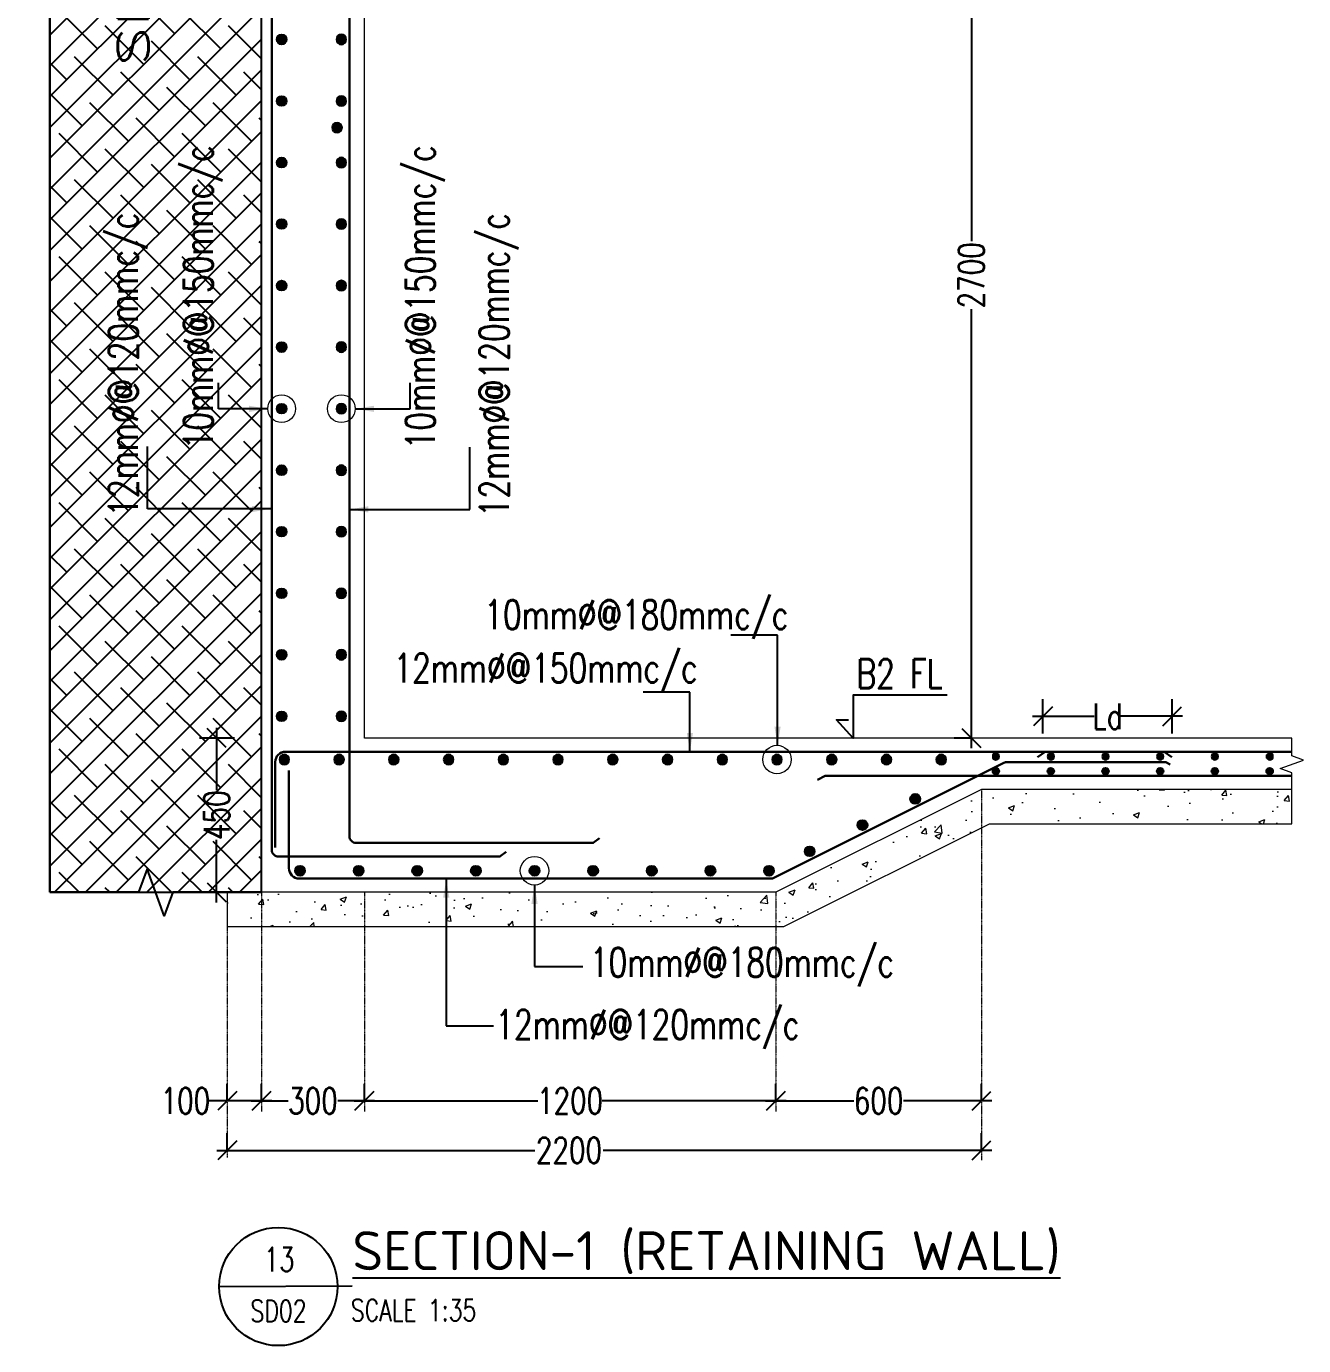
# Model space of a CAD drawing. Header units: millimetres. Extents: x -226110 to 125224, y -84 to 62581.
# Drawn here: x 34822 to 38548, y 18578 to 22427 of the extents above; entities that cross this region are included whole.
import ezdxf
from ezdxf.enums import TextEntityAlignment as Align

# ---------------------------------------------------------------- set-up
doc = ezdxf.new("R2010")
doc.units = ezdxf.units.MM
doc.linetypes.add('CENTER', pattern=[2, 1.25, -0.25, 0.25, -0.25])
for name, color, linetype, lineweight in [('Geo @ Reft. Bar', 21, 'Continuous', 30), ('Geo-BOTM.HOR.DIR', 6, 'Continuous', 30), ('Geo-BOTM.VERT.DIR', 21, 'Continuous', 30), ('Geo-Dim  Sec & Plan', 250, 'Continuous', 25), ('Geo-PCC-PATT', 8, 'Continuous', 9), ('Geo-Rein Bar Main', 21, 'Continuous', 30), ('Geo-Sec Sml', 7, 'Continuous', 25), ('Geo-Section Line', 84, 'Continuous', 18), ('Geo-TEXT', 7, 'Continuous', 30), ('GRID LINE', 250, 'CENTER', 9)]:
    doc.layers.add(name, color=color, linetype=linetype, lineweight=lineweight)
doc.layers.add('GEO-TITTLE HEAD', color=206, linetype='Continuous')
doc.styles.add('Geo T Arial', font='arial.ttf', dxfattribs={"width": 0.75})
doc.styles.add('Geo Txt Narr', font='simplex8.shx')
doc.styles.add('ISCOPEUR', font='isocpeur.ttf')
doc.styles.add('simplex', font='simplex.shx', dxfattribs={"width": 0.75})
doc.styles.get("Standard").update_dxf_attribs({"font": 'arial.ttf'})
doc.dimstyles.new('Geo1-30 Dim 100', dxfattribs={"dimtxt": 75, "dimasz": 55, "dimexe": 50, "dimexo": 0.2, "dimgap": 0.1, "dimtad": 0, "dimdec": 0, "dimdsep": 46, "dimtxsty": 'simplex', "dimblk": 'OBLIQUE', "dimcen": 5, "dimdle": 30, "dimclrd": 252, "dimclre": 252, "dimclrt": 34, "dimadec": 0, "dimazin": 0, "dimtfac": 1, "dimtdec": 0, "dimtmove": 0, "dimatfit": 3, "dimfxl": 100, "dimfxlon": 1, "dimlwd": -1, "dimlwe": -1, "dimarcsym": 0})

# ---------------------------------------------------------------- blocks, each defined once
blk = doc.blocks.new('*U398')
at = {"layer": 'Geo-BOTM.VERT.DIR', "lineweight": 25}
h = blk.add_hatch(color=256, dxfattribs=at)
h.dxf.hatch_style = 1
h.paths.add_polyline_path([(0.08, 0, 1), (-0.08, 0, 1)])
blk.add_circle((0, 0), 0.08, dxfattribs=at)
blk = doc.blocks.new('*U401')
at = {"layer": 'Geo-BOTM.VERT.DIR', "lineweight": 25}
h = blk.add_hatch(color=256, dxfattribs=at)
h.dxf.hatch_style = 1
h.paths.add_polyline_path([(0.08, 0, 1), (-0.08, 0, 1)])
blk.add_circle((0, 0), 0.08, dxfattribs=at)
blk = doc.blocks.new('*U661')
at = {"layer": 'Geo-Rein Bar Main', "xscale": -180, "yscale": 180, "zscale": 180, "rotation": 180}
blk.add_blockref('*U401', (0, 0), dxfattribs=at)
blk = doc.blocks.new('*U662')
at = {"color": 0, "linetype": 'ByBlock', "lineweight": -2, "transparency": 16777216, "rotation": 180}
for p in [(43196.3, 18010.9), (43367.3, 18010.9), (43538.3, 18010.9), (43709.4, 18010.9), (43880.4, 18010.9), (44051.4, 18010.9), (44222.4, 18010.9), (44393.4, 18010.9), (44564.4, 18010.9)]:
    blk.add_blockref('*U661', p, dxfattribs=at)
blk = doc.blocks.new('*U399')
at = {"layer": 'Geo-BOTM.VERT.DIR', "lineweight": 25}
h = blk.add_hatch(color=256, dxfattribs=at)
h.dxf.hatch_style = 1
h.paths.add_polyline_path([(0.072, 0.036, 1), (-0.072, -0.036, 1)])
blk.add_circle((0, 0), 0.08, dxfattribs=at)
blk = doc.blocks.new('*U400')
at = {"layer": 'Geo-BOTM.VERT.DIR', "lineweight": 25}
h = blk.add_hatch(color=256, dxfattribs=at)
h.dxf.hatch_style = 1
h.paths.add_polyline_path([(0, -0.08, 1), (0, 0.08, 1)])
blk.add_circle((0, 0), 0.08, dxfattribs=at)
blk = doc.blocks.new('*U653')
at = {"layer": 'Geo-Rein Bar Main', "xscale": 180, "yscale": 180, "zscale": 180, "rotation": 90}
blk.add_blockref('*U400', (0, 0), dxfattribs=at)
blk = doc.blocks.new('*U654')
at = {"color": 0, "linetype": 'ByBlock', "lineweight": -2, "transparency": 16777216, "rotation": 90}
for p in [(44443.8, 20686.3), (44443.8, 20506.8), (44443.8, 20327.3), (44443.8, 20147.8), (44443.8, 19968.3), (44443.8, 19788.7), (44443.8, 19609.2), (44443.8, 19429.7), (44443.8, 19250.2), (44443.8, 19070.6), (44443.8, 18891.1), (44443.8, 18711.6)]:
    blk.add_blockref('*U653', p, dxfattribs=at)
blk = doc.blocks.new('*U655')
at = {"layer": 'Geo-Rein Bar Main', "xscale": 180, "yscale": 180, "zscale": 180, "rotation": 90}
blk.add_blockref('*U400', (0, 0), dxfattribs=at)
blk = doc.blocks.new('*U656')
at = {"color": 0, "linetype": 'ByBlock', "lineweight": -2, "transparency": 16777216, "rotation": 90}
for p in [(44443.8, 20686.3), (44443.8, 20506.8), (44443.8, 20327.3), (44443.8, 20147.8), (44443.8, 19968.3), (44443.8, 19788.7), (44443.8, 19609.2), (44443.8, 19429.7), (44443.8, 19250.2), (44443.8, 19070.6), (44443.8, 18891.1), (44443.8, 18711.6)]:
    blk.add_blockref('*U655', p, dxfattribs=at)
blk = doc.blocks.new('_Oblique')
at = {"color": 0, "linetype": 'ByBlock', "lineweight": -2}
blk.add_line((-0.5, -0.5), (0.5, 0.5), dxfattribs=at)
blk = doc.blocks.new('*D663')
at = {"layer": 'Geo-Dim  Sec & Plan', "color": 252, "linetype": 'Continuous', "transparency": 16777216}
for p, q in [((35377.2, 20380.6), (35377.2, 20198)), ((35377.2, 19870.6), (35377.2, 20053.2))]:
    blk.add_line(p, q, dxfattribs=at)
at = {"layer": 'Geo-Dim  Sec & Plan', "color": 252, "transparency": 16777216}
for p, q in [((35429.3, 20350.6), (35327.2, 20350.6)), ((35429.3, 19900.6), (35327.2, 19900.6))]:
    blk.add_line(p, q, dxfattribs=at)
at = {"layer": 'Geo-Dim  Sec & Plan', "color": 252, "transparency": 16777216, "xscale": 55, "yscale": 55, "zscale": 55}
for p, rotation in [((35377.2, 20350.6), 90), ((35377.2, 19900.6), 270)]:
    blk.add_blockref('_Oblique', p, dxfattribs=dict(at, rotation=rotation))
at = {"layer": 'Geo-Dim  Sec & Plan', "color": 34, "transparency": 16777216, "insert": (35377.2, 20125.6), "char_height": 75, "attachment_point": 5, "rotation": 90, "style": 'simplex'}
blk.add_mtext('450', dxfattribs=at)
blk = doc.blocks.new('*D664')
at = {"layer": 'Geo-Dim  Sec & Plan', "color": 252, "transparency": 16777216}
for p, q in [((37008.1, 19292.1), (37008.1, 19342.1)), ((37608.1, 19292.1), (37608.1, 19342.1))]:
    blk.add_line(p, q, dxfattribs=at)
at = {"layer": 'Geo-Dim  Sec & Plan', "color": 252, "linetype": 'Continuous', "transparency": 16777216}
for p, q in [((36978.1, 19292.1), (37235.6, 19292.1)), ((37638.1, 19292.1), (37380.5, 19292.1))]:
    blk.add_line(p, q, dxfattribs=at)
at = {"layer": 'Geo-Dim  Sec & Plan', "color": 252, "transparency": 16777216, "xscale": 55, "yscale": 55, "zscale": 55, "rotation": 180}
blk.add_blockref('_Oblique', (37008.1, 19292.1), dxfattribs=at)
at = {"layer": 'Geo-Dim  Sec & Plan', "color": 252, "transparency": 16777216, "xscale": 55, "yscale": 55, "zscale": 55}
blk.add_blockref('_Oblique', (37608.1, 19292.1), dxfattribs=at)
at = {"layer": 'Geo-Dim  Sec & Plan', "color": 34, "transparency": 16777216, "insert": (37308.1, 19292.1), "char_height": 75, "attachment_point": 5, "style": 'simplex'}
blk.add_mtext('600', dxfattribs=at)
blk = doc.blocks.new('*D665')
at = {"layer": 'Geo-Dim  Sec & Plan', "color": 252, "transparency": 16777216}
for p, q in [((35808.1, 19292.1), (35808.1, 19342.1)), ((37008.1, 19292.1), (37008.1, 19342.1))]:
    blk.add_line(p, q, dxfattribs=at)
at = {"layer": 'Geo-Dim  Sec & Plan', "color": 252, "linetype": 'Continuous', "transparency": 16777216}
for p, q in [((35778.1, 19292.1), (36314.2, 19292.1)), ((37038.1, 19292.1), (36501.9, 19292.1))]:
    blk.add_line(p, q, dxfattribs=at)
at = {"layer": 'Geo-Dim  Sec & Plan', "color": 252, "transparency": 16777216, "xscale": 55, "yscale": 55, "zscale": 55, "rotation": 180}
blk.add_blockref('_Oblique', (35808.1, 19292.1), dxfattribs=at)
at = {"layer": 'Geo-Dim  Sec & Plan', "color": 252, "transparency": 16777216, "xscale": 55, "yscale": 55, "zscale": 55}
blk.add_blockref('_Oblique', (37008.1, 19292.1), dxfattribs=at)
at = {"layer": 'Geo-Dim  Sec & Plan', "color": 34, "transparency": 16777216, "insert": (36408.1, 19292.1), "char_height": 75, "attachment_point": 5, "style": 'simplex'}
blk.add_mtext('1200', dxfattribs=at)
blk = doc.blocks.new('*D666')
at = {"layer": 'Geo-Dim  Sec & Plan', "color": 252, "transparency": 16777216}
for p, q in [((35408.1, 19292.1), (35408.1, 19342.1)), ((35508.1, 19292.1), (35508.1, 19342.1))]:
    blk.add_line(p, q, dxfattribs=at)
at = {"layer": 'Geo-Dim  Sec & Plan', "color": 252, "linetype": 'Continuous', "transparency": 16777216}
for p, q in [((35408.1, 19292.1), (35353.1, 19292.1)), ((35538.1, 19292.1), (35408.1, 19292.1))]:
    blk.add_line(p, q, dxfattribs=at)
at = {"layer": 'Geo-Dim  Sec & Plan', "color": 252, "transparency": 16777216, "xscale": 55, "yscale": 55, "zscale": 55, "rotation": 180}
blk.add_blockref('_Oblique', (35408.1, 19292.1), dxfattribs=at)
at = {"layer": 'Geo-Dim  Sec & Plan', "color": 252, "transparency": 16777216, "xscale": 55, "yscale": 55, "zscale": 55}
blk.add_blockref('_Oblique', (35508.1, 19292.1), dxfattribs=at)
at = {"layer": 'Geo-Dim  Sec & Plan', "color": 34, "transparency": 16777216, "insert": (35286, 19292.1), "char_height": 75, "attachment_point": 5, "style": 'simplex'}
blk.add_mtext('100', dxfattribs=at)
blk = doc.blocks.new('*D667')
at = {"layer": 'Geo-Dim  Sec & Plan', "color": 252, "linetype": 'Continuous', "transparency": 16777216}
for p, q in [((37578.7, 23080.6), (37578.7, 21799.8)), ((37578.7, 20320.6), (37578.7, 21601.4))]:
    blk.add_line(p, q, dxfattribs=at)
at = {"layer": 'Geo-Dim  Sec & Plan', "color": 252, "transparency": 16777216}
for p, q in [((37578.7, 23050.6), (37528.7, 23050.6)), ((37578.7, 20350.6), (37528.7, 20350.6))]:
    blk.add_line(p, q, dxfattribs=at)
at = {"layer": 'Geo-Dim  Sec & Plan', "color": 252, "transparency": 16777216, "xscale": 55, "yscale": 55, "zscale": 55}
for p, rotation in [((37578.7, 23050.6), 90), ((37578.7, 20350.6), 270)]:
    blk.add_blockref('_Oblique', p, dxfattribs=dict(at, rotation=rotation))
at = {"layer": 'Geo-Dim  Sec & Plan', "color": 34, "transparency": 16777216, "insert": (37578.7, 21700.6), "char_height": 75, "attachment_point": 5, "rotation": 90, "style": 'simplex'}
blk.add_mtext('2700', dxfattribs=at)
blk = doc.blocks.new('*D669')
at = {"layer": 'Geo-Dim  Sec & Plan', "color": 252, "transparency": 16777216}
for p, q in [((35508.1, 19292.1), (35508.1, 19342.1)), ((35808.1, 19292.1), (35808.1, 19342.1))]:
    blk.add_line(p, q, dxfattribs=at)
at = {"layer": 'Geo-Dim  Sec & Plan', "color": 252, "linetype": 'Continuous', "transparency": 16777216}
for p, q in [((35478.1, 19292.1), (35585.6, 19292.1)), ((35838.1, 19292.1), (35730.5, 19292.1))]:
    blk.add_line(p, q, dxfattribs=at)
at = {"layer": 'Geo-Dim  Sec & Plan', "color": 252, "transparency": 16777216, "xscale": 55, "yscale": 55, "zscale": 55, "rotation": 180}
blk.add_blockref('_Oblique', (35508.1, 19292.1), dxfattribs=at)
at = {"layer": 'Geo-Dim  Sec & Plan', "color": 252, "transparency": 16777216, "xscale": 55, "yscale": 55, "zscale": 55}
blk.add_blockref('_Oblique', (35808.1, 19292.1), dxfattribs=at)
at = {"layer": 'Geo-Dim  Sec & Plan', "color": 34, "transparency": 16777216, "insert": (35658.1, 19292.1), "char_height": 75, "attachment_point": 5, "style": 'simplex'}
blk.add_mtext('300', dxfattribs=at)
blk = doc.blocks.new('*D670')
at = {"layer": 'Geo-Dim  Sec & Plan', "color": 252, "transparency": 16777216}
for p, q in [((35408.1, 19147.6), (35408.1, 19197.6)), ((37608.1, 19147.6), (37608.1, 19197.6))]:
    blk.add_line(p, q, dxfattribs=at)
at = {"layer": 'Geo-Dim  Sec & Plan', "color": 252, "linetype": 'Continuous', "transparency": 16777216}
for p, q in [((35378.1, 19147.6), (36305.7, 19147.6)), ((37638.1, 19147.6), (36504.2, 19147.6))]:
    blk.add_line(p, q, dxfattribs=at)
at = {"layer": 'Geo-Dim  Sec & Plan', "color": 252, "transparency": 16777216, "xscale": 55, "yscale": 55, "zscale": 55, "rotation": 180}
blk.add_blockref('_Oblique', (35408.1, 19147.6), dxfattribs=at)
at = {"layer": 'Geo-Dim  Sec & Plan', "color": 252, "transparency": 16777216, "xscale": 55, "yscale": 55, "zscale": 55}
blk.add_blockref('_Oblique', (37608.1, 19147.6), dxfattribs=at)
at = {"layer": 'Geo-Dim  Sec & Plan', "color": 34, "transparency": 16777216, "insert": (36404.9, 19147.6), "char_height": 75, "attachment_point": 5, "style": 'simplex'}
blk.add_mtext('2200', dxfattribs=at)
blk = doc.blocks.new('GEO TITLE HEAD NAME')
at = {"layer": 'GEO-TITTLE HEAD'}
blk.add_line((-11.2, -0.15), (-0.11, -0.09), dxfattribs=at)
blk.add_circle((-6.27, -0.15), 4.93, dxfattribs=at)
at = {"layer": 'Geo-Sec Sml', "lineweight": 18, "ltscale": 0.1, "style": 'Geo T Arial'}
blk.add_attdef('WALL_SECTION', text='', height=3, dxfattribs=at).set_placement((-6.38, 3.46), align=Align.MIDDLE)
at = {"layer": 'Geo-Sec Sml', "color": 84, "style": 'Geo Txt Narr'}
blk.add_attdef('DRAWING-REF', text='', height=2.5, dxfattribs=at).set_placement((-6.38, -2.37), align=Align.MIDDLE)
at = {"layer": 'Geo-TEXT', "style": 'Geo T Arial'}
blk.add_attdef('%%ULAYOUT', (-0.1, 1.21), '', height=4, dxfattribs=at)
at = {"layer": 'Geo-TEXT'}
blk.add_attdef('SCALE', (-0.24, -3.03), '', height=2, dxfattribs=at)
blk = doc.blocks.new('*D674')
at = {"layer": 'Geo-Dim  Sec & Plan', "color": 252, "transparency": 16777216}
for p, q in [((37787.4, 20363.7), (37787.4, 20463.9)), ((38164.3, 20363.7), (38164.3, 20463.9))]:
    blk.add_line(p, q, dxfattribs=at)
at = {"layer": 'Geo-Dim  Sec & Plan', "color": 252, "linetype": 'Continuous', "transparency": 16777216}
for p, q in [((37757.4, 20413.9), (37936.9, 20413.9)), ((38194.3, 20413.9), (38014.8, 20413.9))]:
    blk.add_line(p, q, dxfattribs=at)
at = {"layer": 'Geo-Dim  Sec & Plan', "color": 252, "transparency": 16777216, "xscale": 55, "yscale": 55, "zscale": 55, "rotation": 180}
blk.add_blockref('_Oblique', (37787.4, 20413.9), dxfattribs=at)
at = {"layer": 'Geo-Dim  Sec & Plan', "color": 252, "transparency": 16777216, "xscale": 55, "yscale": 55, "zscale": 55}
blk.add_blockref('_Oblique', (38164.3, 20413.9), dxfattribs=at)
at = {"layer": 'Geo-Dim  Sec & Plan', "color": 34, "transparency": 16777216, "insert": (37975.9, 20413.9), "char_height": 75, "attachment_point": 5, "style": 'simplex'}
blk.add_mtext('Ld', dxfattribs=at)

msp = doc.modelspace()

# ---------------------------------------------------------------- hatches: boundary and pattern name
at = {"transparency": 33554610}
h = msp.add_hatch(dxfattribs=at)
h.set_pattern_fill('ANSI38', color=250, scale=20)
h.set_pattern_definition([(45, (-3854.556, 0), (-44.90128, 44.90128), []), (135, (-3854.556, 0), (-134.70384, 44.90128), [158.75, -95.25])])
h.paths.add_polyline_path([(34890.9, 19900.6), (35508.1, 19900.6), (35508.1, 27150.6), (34890.9, 27150.6)])
at = {"layer": 'Geo-PCC-PATT'}
h = msp.add_hatch(dxfattribs=at)
h.set_pattern_fill('AR-CONC', color=256)
h.set_pattern_definition([(50, (-3854.56, 0), (182.18467, -15.9391), [19.05, -209.55]), (355, (-3854.56, 0), (-35.2434, 191.05685), [15.24, -167.6406]), (100.45144, (-3839.37, -1.33), (146.94125, 175.11775), [16.19, -178.09024]), (46.1842, (-3854.56, 50.8), (271.079, -42.0423), [28.575, -314.325]), (96.63556, (-3831.97, 47.3), (237.4041, 247.4261), [24.285, -267.1356]), (351.18415, (-3854.56, 50.8), (237.4041, 247.4261), [22.86, -251.4597]), (21, (-3829.16, 38.1), (151.6144, -102.2652), [19.05, -209.55]), (326, (-3829.16, 38.1), (61.802, 184.188), [15.24, -167.64]), (71.45144, (-3816.52, 29.58), (213.4164, 81.9228), [16.19, -178.08994]), (37.5, (-3854.556, 0), (3.0886, 84.55504), [0, -165.608, 0, -170.18, 0, -168.275]), (7.5, (-3854.56, 0), (66.81966, 100.18057), [0, -97.028, 0, -161.798, 0, -64.135]), (327.5, (-3911.2, 0), (135.5906, -5.72874), [0, -63.5, 0, -198.12, 0, -262.89]), (317.5, (-3936.6, 0), (148.12918, 25.4265), [0, -82.55, 0, -131.572, 0, -186.69])])
h.paths.add_polyline_path([(35408.1, 19900.6), (35408.1, 19800.6), (37031.7, 19800.6), (37631.7, 20100.6), (38513.4, 20100.6), (38513.4, 20200.6), (37608.1, 20200.6), (37008.1, 19900.6)])

# ---------------------------------------------------------------- linework, layer by layer
at = {"color": 250, "transparency": 33554610}
for points in [[(34890.9, 19900.6), (34890.9, 23350.6), (34822.2, 23375.6), (34959.6, 23425.6), (34890.9, 23450.6), (34890.9, 27150.6)], [(35508.1, 19900.6), (35249.5, 19900.6), (35224.5, 19831.9), (35174.5, 19969.3), (35149.5, 19900.6), (34890.9, 19900.6)]]:
    msp.add_lwpolyline(points, dxfattribs=at)
msp.add_lwpolyline([(34890.9, 19900.6), (35508.1, 19900.6), (35508.1, 27150.6), (34890.9, 27150.6)], close=True, dxfattribs=at)
at = {"color": 1}
msp.add_lwpolyline([(37507.8, 20475.6), (37234, 20475.6), (37234, 20350.6), (37185.3, 20403.5), (37219.9, 20403.5)], dxfattribs=at)
at = {"layer": 'Geo @ Reft. Bar', "ltscale": 750}
for points in [[(36221.9, 20018.2), (36203.4, 20004.6), (35558.1, 20004.6, -0.414214), (35538.1, 20024.6), (35538.1, 27090.6, -0.414214), (35558.1, 27110.6), (35710.4, 27110.6)], [(35595.5, 27082.7), (35744.5, 27082.7, -0.414214), (35764.5, 27062.7), (35764.5, 20064.6, 0.414214), (35784.5, 20044.6), (36475.7, 20044.6), (36494.3, 20058.2)]]:
    msp.add_lwpolyline(points, format="xyb", dxfattribs=at)
at = {"layer": 'Geo-BOTM.HOR.DIR'}
for points in [[(38163.5, 20294.3), (38140.8, 20310.6), (35578.1, 20310.6, 0.414214), (35548.1, 20280.6), (35548.1, 20031.2)], [(38158.2, 20273.3), (38145.6, 20280.3), (37682.8, 20280.3, 0.116434), (37673.8, 20278.2), (37002.8, 19942.7, -0.116434), (36993.9, 19940.6), (35618.1, 19940.6, -0.414214), (35588.1, 19970.6), (35588.1, 20255.4)]]:
    msp.add_lwpolyline(points, format="xyb", dxfattribs=at)
at = {"layer": 'Geo-Rein Bar Main'}
for points in [[(38513.4, 20310.6), (37793.9, 20310.6), (37771.2, 20294.3)], [(38513.4, 20240.6), (37152, 20240.6), (37129.7, 20228.7)]]:
    msp.add_lwpolyline(points, dxfattribs=at)
at = {"layer": 'Geo-Section Line'}
for p, q in [((35508.1, 19900.6), (35508.1, 27150.6)), ((35808.1, 20350.6), (35808.1, 23050.6)), ((38513.4, 20350.6), (35808.1, 20350.6))]:
    msp.add_line(p, q, dxfattribs=at)
msp.add_lwpolyline([(38513.4, 20200.6), (38513.4, 20248.8), (38479.1, 20261.3), (38547.8, 20286.3), (38513.4, 20298.8), (38513.4, 20350.6)], dxfattribs=at)
msp.add_lwpolyline([(35408.1, 19900.6), (35408.1, 19800.6), (37031.7, 19800.6), (37631.7, 20100.6), (38513.4, 20100.6), (38513.4, 20200.6), (37608.1, 20200.6), (37008.1, 19900.6)], close=True, dxfattribs=at)
for centre, radius in [((35566.7, 21311.5), 40.3), ((35740.9, 21311.5), 40.6), ((37011.7, 20287.9), 41.6), ((36304.4, 19963.3), 41.6)]:
    msp.add_circle(centre, radius, dxfattribs=at)
at = {"layer": 'GRID LINE', "ltscale": 2}
for points in [[(37608.1, 20200.6), (37608.1, 19119.4)], [(35508.1, 19900.6), (35508.1, 19260.5)], [(35808.1, 19900.6), (35808.1, 19260.5)], [(37008.1, 19900.6), (37008.1, 19260.5)], [(35408.1, 19800.6), (35408.1, 19127.1)]]:
    msp.add_lwpolyline(points, dxfattribs=at)

# ---------------------------------------------------------------- block references
msp.add_blockref('*U656', (-8877.1, 1702.3))
at = {"xscale": -1}
for name, p in [('*U654', (80184.8, 1702.3)), ('*U662', (80184.8, 1952.3))]:
    msp.add_blockref(name, p, dxfattribs=at)
at = {"layer": 'Geo-Rein Bar Main', "rotation": 180}
for name, p, xscale, yscale, zscale in [('*U400', (35728.5, 22131.4), -180, 180, 180), ('*U398', (35574.7, 20287.9), -180, 180, 180), ('*U398', (35734.4, 20287.9), -180, 180, 180), ('*U398', (35894, 20287.9), -180, 180, 180), ('*U398', (36053.7, 20287.9), -180, 180, 180), ('*U398', (36213.4, 20287.9), -180, 180, 180), ('*U398', (36373, 20287.9), -180, 180, 180), ('*U398', (36532.7, 20287.9), -180, 180, 180), ('*U398', (36692.4, 20287.9), -180, 180, 180), ('*U398', (36852.1, 20287.9), -180, 180, 180), ('*U398', (37011.7, 20287.9), -180, 180, 180), ('*U398', (37171.4, 20287.9), -180, 180, 180), ('*U398', (37331.1, 20287.9), -180, 180, 180), ('*U398', (37490.7, 20287.9), -180, 180, 180), ('*U398', (37650.4, 20296.9), -120, 120, 120), ('*U398', (37810.1, 20296.9), -120, 120, 120), ('*U398', (37969.8, 20296.9), -120, 120, 120), ('*U398', (38129.4, 20296.9), -120, 120, 120), ('*U398', (38289.1, 20296.9), -120, 120, 120), ('*U398', (38448.8, 20296.9), -120, 120, 120)]:
    msp.add_blockref(name, p, dxfattribs=dict(at, xscale=xscale, yscale=yscale, zscale=zscale))
at = {"layer": 'Geo-Rein Bar Main'}
for name, p, xscale, yscale, zscale in [('*U398', (37650.4, 20254.2), 120, 120, 120), ('*U398', (37810.1, 20254.2), 120, 120, 120), ('*U398', (37969.8, 20254.2), 120, 120, 120), ('*U398', (38129.4, 20254.2), 120, 120, 120), ('*U398', (38289.1, 20254.2), 120, 120, 120), ('*U398', (38448.8, 20254.2), 120, 120, 120), ('*U399', (37415, 20173.1), 180, 180, 180), ('*U399', (37261, 20096.5), 180, 180, 180), ('*U399', (37107, 20019.9), 180, 180, 180)]:
    msp.add_blockref(name, p, dxfattribs=dict(at, xscale=xscale, yscale=yscale, zscale=zscale))
at = {"layer": 'GEO-TITTLE HEAD'}
ref = msp.add_blockref('GEO TITLE HEAD NAME', (35776.6, 18755.6), dxfattribs=dict(at, xscale=35, yscale=35, zscale=35))
ref.add_attrib('%%ULAYOUT', '%%uSECTION-1 (RETAINING WALL)', (35773.2, 18798), dxfattribs={"color": 7, "ltscale": 0.5, "height": 113.75, "style": 'ISCOPEUR'})
ref.add_attrib('SCALE', 'SCALE 1:35', (35768.3, 18649.7), dxfattribs={"color": 7, "ltscale": 0.5, "height": 63, "style": 'simplex', "width": 0.75})
ref.add_attrib('DRAWING-REF', 'SD02', dxfattribs={"color": 1, "ltscale": 0.5, "height": 63, "style": 'simplex', "width": 0.75}).set_placement((35557.7, 18679.2), align=Align.MIDDLE)
ref.add_attrib('WALL_SECTION', '13', (35514.6, 18794.4), dxfattribs={"color": 1, "lineweight": 18, "ltscale": 0.1, "height": 70, "style": 'simplex', "width": 0.75})

# ---------------------------------------------------------------- texts
at = {"color": 2, "transparency": 33554610, "style": 'simplex', "width": 1.5}
msp.add_text('SELF STANDING CUT', height=90, rotation=90, dxfattribs=at).set_placement((35178.9, 22310.4))
at = {"color": 7, "lineweight": 20, "ltscale": 2000, "style": 'simplex', "width": 0.75}
for s, p in [('10mm%%C@150mmc/c', (35366.4, 21192.7)), ('10mm%%C@150mmc/c', (36014.1, 21192.7)), ('12mm%%C@120mmc/c', (35147.5, 20996.2)), ('12mm%%C@120mmc/c', (36229.2, 20994.8))]:
    msp.add_text(s, height=85, rotation=90, dxfattribs=at).set_placement(p)
for s, p in [('10mm%%C@180mmc/c', (36157.6, 20667.9)), ('12mm%%C@150mmc/c', (35892.8, 20512.1)), ('B2 FL', (37243.8, 20495.8)), ('10mm%%C@180mmc/c', (36465.8, 19653.9)), ('12mm%%C@120mmc/c', (36189.8, 19472.3))]:
    msp.add_text(s, height=85, dxfattribs=at).set_placement(p)

# ---------------------------------------------------------------- dimensions: what is measured, and where the dimension line sits
at = {"layer": 'Geo-Dim  Sec & Plan'}
for base, p1, p2, angle, picture, middle in [((37578.7, 23050.6), (37578.7, 20350.6), (37578.7, 23050.6), 90, '*D667', (37578.7, 21700.6)), ((35408.1, 19292.1), (35508.1, 19292.1), (35408.1, 19292.1), 180, '*D666', (35286, 19292.1)), ((35808.1, 19292.1), (35508.1, 19292.1), (35808.1, 19292.1), 0, '*D669', (35658.1, 19292.1)), ((35808.1, 19292.1), (37008.1, 19292.1), (35808.1, 19292.1), 180, '*D665', (36408.1, 19292.1)), ((37008.1, 19292.1), (37608.1, 19292.1), (37008.1, 19292.1), 180, '*D664', (37308.1, 19292.1))]:
    dim = msp.add_linear_dim(base=base, p1=p1, p2=p2, angle=angle, dimstyle='Geo1-30 Dim 100', dxfattribs=at)
    dim.commit()
    dim.dimension.update_dxf_attribs({"geometry": picture, "text_midpoint": middle})
dim = msp.add_linear_dim(base=(37787.4, 20413.9), p1=(38164.3, 20363.5), p2=(37787.4, 20363.5), angle=180, text='Ld', dimstyle='Geo1-30 Dim 100', dxfattribs=at)
dim.commit()
dim.dimension.update_dxf_attribs({"geometry": '*D674', "text_midpoint": (37975.9, 20413.9), "dimtype": 160})
for base, p1, p2, angle, picture, middle in [((35377.2, 19900.6), (35429.5, 20350.6), (35429.5, 19900.6), 90, '*D663', (35377.2, 20125.6)), ((35408.1, 19147.6), (37608.1, 19147.6), (35408.1, 19147.6), 180, '*D670', (36404.9, 19147.6))]:
    dim = msp.add_linear_dim(base=base, p1=p1, p2=p2, angle=angle, dimstyle='Geo1-30 Dim 100', dxfattribs=at)
    dim.commit()
    dim.dimension.update_dxf_attribs({"geometry": picture, "text_midpoint": middle, "dimtype": 160})

# ---------------------------------------------------------------- leaders
for points in [[(35526.5, 21311), (35383, 21311), (35383, 21386.5)], [(35781.4, 21311), (35942, 21311), (35942, 21386.5)], [(35535.6, 21019), (35175.7, 21019), (35175.7, 21200.9)], [(35764.5, 21017.6), (36115.5, 21017.6), (36115.5, 21199.5)], [(37013.3, 20328.7), (37013.3, 20650.3), (36877.1, 20650.3)], [(36757.6, 20310.6), (36757.6, 20484.5), (36621.5, 20484.5)], [(36047, 19939.8), (36047, 19511.2), (36185, 19511.2)], [(36304.4, 19921.7), (36304.4, 19683.9), (36444.9, 19683.9)]]:
    msp.add_leader(points, dimstyle='Geo1-30 Dim 100')

doc.saveas('drawing.dxf')
